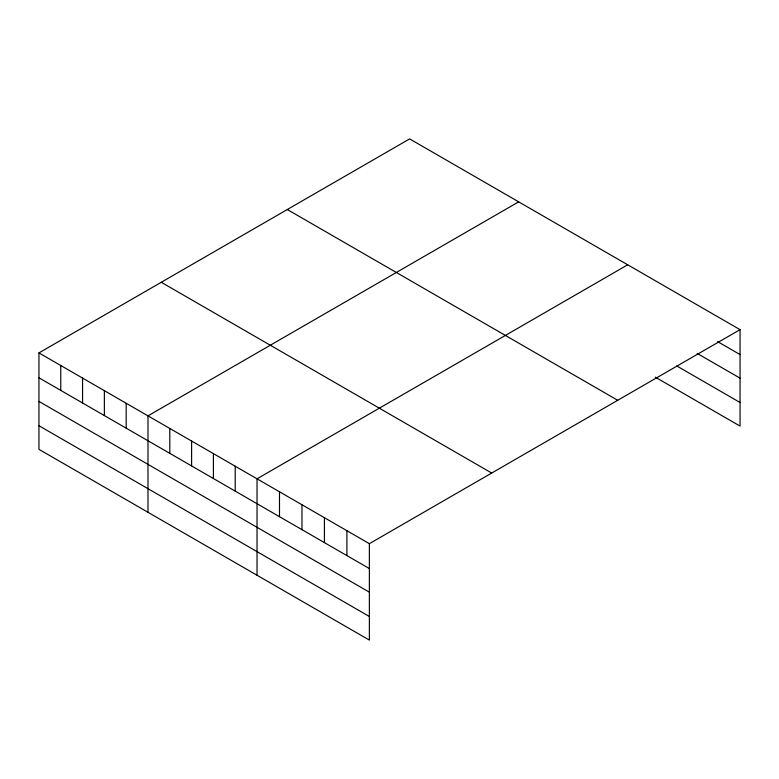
<?xml version="1.0" encoding="UTF-8"?>
<svg xmlns="http://www.w3.org/2000/svg" width="779" height="779" viewBox="0 0 779 779"><rect width="100%" height="100%" fill="white"/><g stroke="black" fill="none" stroke-linecap="round" stroke-linejoin="round"><path stroke-width="1.17" d="M740.05 329.663L409.627 138.896L38.95 352.906L38.95 449.337L369.373 640.104L369.373 543.674L740.05 329.663L740.05 426.094L655.285 377.153M518.668 201.849L147.991 415.859L147.991 512.29M627.708 264.802L257.031 478.812L257.031 575.243M717.586 341.591L740.05 354.562M697.156 353.403L740.05 378.166M676.727 365.935L740.05 402.49M287.305 209.522L617.728 400.289M161.272 282.28L491.695 473.048M38.95 352.906L369.373 543.674M38.95 377.805L369.373 568.573M38.95 401.409L369.373 592.176M38.95 425.724L369.373 616.501M346.908 530.703L346.908 555.602M324.434 517.733L324.434 542.622M301.97 504.763L301.97 529.652M279.495 491.783L279.495 516.681M235.219 466.222L235.219 491.121M213.417 453.631L213.417 478.53M191.605 441.041L191.605 465.939M169.803 428.45L169.803 453.349M126.179 403.269L126.179 428.168M104.376 390.678L104.376 415.577M82.564 378.088L82.564 402.986M60.762 365.497L60.762 390.396"/></g></svg>
